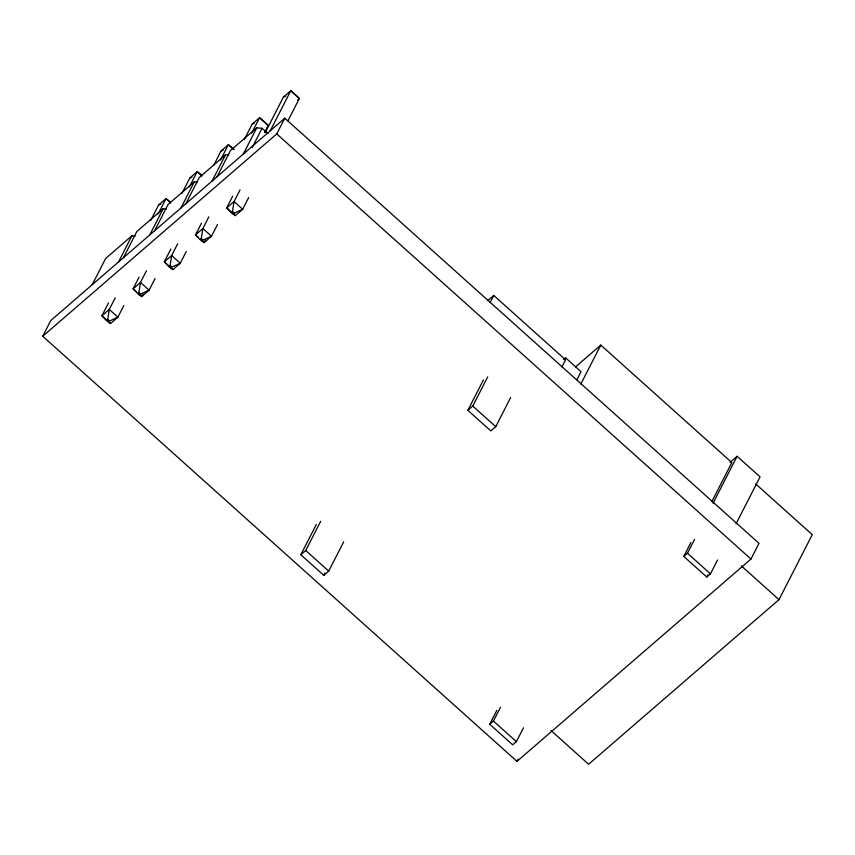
<?xml version="1.0" encoding="UTF-8"?>
<svg xmlns="http://www.w3.org/2000/svg" width="855" height="855" viewBox="0 0 855 855"><rect width="100%" height="100%" fill="white"/><g stroke="black" fill="none" stroke-linecap="round" stroke-linejoin="round"><path stroke-width="1.28" d="M108.478 302.98L101.916 315.805L106.469 320.497L107.687 319.439L109.28 309.435L115.243 297.775M139.076 277.17L133.113 288.83L137.666 293.522L138.884 292.463L140.477 282.46L146.451 270.8M170.872 249.029L164.31 261.854L168.863 266.546L170.081 265.488L171.673 255.485L177.648 243.825M201.47 223.219L195.506 234.879L200.059 239.571L201.278 238.513L202.87 228.509L208.844 216.839M232.667 196.244L226.703 207.904L231.256 212.596L232.475 211.527L234.067 201.524L240.041 189.863M42.75 336.239L50.798 320.518L284.779 118.193L759.005 543.331L750.957 559.052L516.976 761.378L42.75 336.239L276.731 133.914L284.779 118.193M92.244 284.672L105.657 258.467L131.937 235.745L135.143 236.012M118.535 261.951L131.937 235.745M123.451 257.697L136.853 231.491L163.134 208.77L166.34 209.037M150.769 220.344L158.613 205.008L165.977 198.638L170.038 201.673M158.132 213.964L165.977 198.638L170.765 202.934M149.732 234.965L163.134 208.77M154.648 230.722L168.05 204.516L194.342 181.794L197.537 182.062M123.868 305.502L117.894 317.162L110.53 323.532L106.469 320.497M181.965 193.358L189.81 178.032L197.174 171.663L201.235 174.698M189.329 186.989L197.174 171.663L201.962 175.959M180.929 207.989L194.342 181.794M185.845 203.746L199.247 177.541L225.538 154.808L228.734 155.086M142.924 294.227L141.727 296.557L137.666 293.522M155.065 278.516L149.091 290.187L141.727 296.557L139.814 294.836M213.761 165.207L221.007 151.057L228.371 144.687L234.259 149.593M220.526 160.013L228.371 144.687L233.159 148.984M212.126 181.014L225.538 154.808M217.042 176.771L230.444 150.566L256.735 127.833L262.058 128.293L268.01 133.615M186.262 251.541L180.298 263.212L172.924 269.582L168.863 266.546M244.359 139.408L252.204 124.082L259.567 117.712L268.192 125.439L264.569 132.514M251.723 133.038L259.567 117.712L268.192 125.439M243.322 154.039L256.735 127.833M252.15 147.659L262.058 128.293M205.318 240.266L204.121 242.606L200.059 239.571M217.459 224.566L211.495 236.226L204.121 242.606L202.208 240.886M265.296 132.472L283.4 97.107L290.764 90.737L299.389 98.453L287.921 120.854M270.255 130.815L290.764 90.737L299.389 98.453L297.54 100.056M248.655 197.591L242.692 209.251L235.317 215.62L231.256 212.596M343.646 541.92L328.705 571.097L323.799 575.351L300.821 554.745L316.35 524.393M300.821 554.745L305.727 550.502L320.668 521.315M323.799 575.351L324.986 573.01M490.107 302.574L493.752 295.456L565.561 359.827L561.917 366.955M510.681 397.479L495.75 426.656L490.834 430.909L467.856 410.304L483.385 379.951M467.856 410.304L472.772 406.061L487.703 376.873M564.642 359.613L565.572 357.807L581.026 371.658L576.89 379.738M580.834 384.077L600.787 345.078L731.827 462.555L711.873 501.554M523.484 727.787L516.388 741.648L512.701 744.833L489.723 724.238L496.819 710.377M489.723 724.238L493.41 721.054L500.506 707.192M516.976 761.378L518.119 759.122M717.548 559.982L710.452 573.844L706.764 577.029L683.786 556.434L690.883 542.562M683.786 556.434L687.473 553.249L694.57 539.377M713.059 503.232L737.096 456.271L760.074 476.876L736.048 523.826M706.764 577.029L707.951 574.72M550.941 730.491L588.614 764.263L778.991 599.644L812.25 534.653L755.799 484.037M107.901 321.779L117.894 317.162L109.28 309.435L101.916 315.805L110.53 323.532M139.098 294.804L149.091 290.187L140.477 282.46L133.113 288.83L135.977 291.405M170.295 267.829L180.298 263.212L171.673 255.485L164.31 261.854L172.924 269.582M201.491 240.854L211.495 236.226L202.87 228.509L195.506 234.879L198.381 237.455M232.688 213.878L242.692 209.251L234.067 201.524L226.703 207.904L235.317 215.62M487.724 300.661L493.752 295.456M563.552 359.549L565.572 357.807M575.607 366.859L600.787 345.078M730.031 462.384L737.096 456.271M283.4 97.107L285.591 96.22M252.204 124.082L254.395 123.195M221.007 151.057L223.198 150.17M189.81 178.032L192.001 177.145M158.613 205.008L160.804 204.121M276.731 133.914L750.957 559.052M741.317 565.871L778.991 599.644M687.473 553.249L710.452 573.844M472.772 406.061L495.75 426.656M232.475 211.527L233.917 212.82M201.278 238.513L202.71 239.795M170.081 265.488L171.513 266.771M138.884 292.463L140.316 293.746M107.687 319.439L109.119 320.721M305.727 550.502L328.705 571.097M493.41 721.054L516.388 741.648"/></g></svg>
